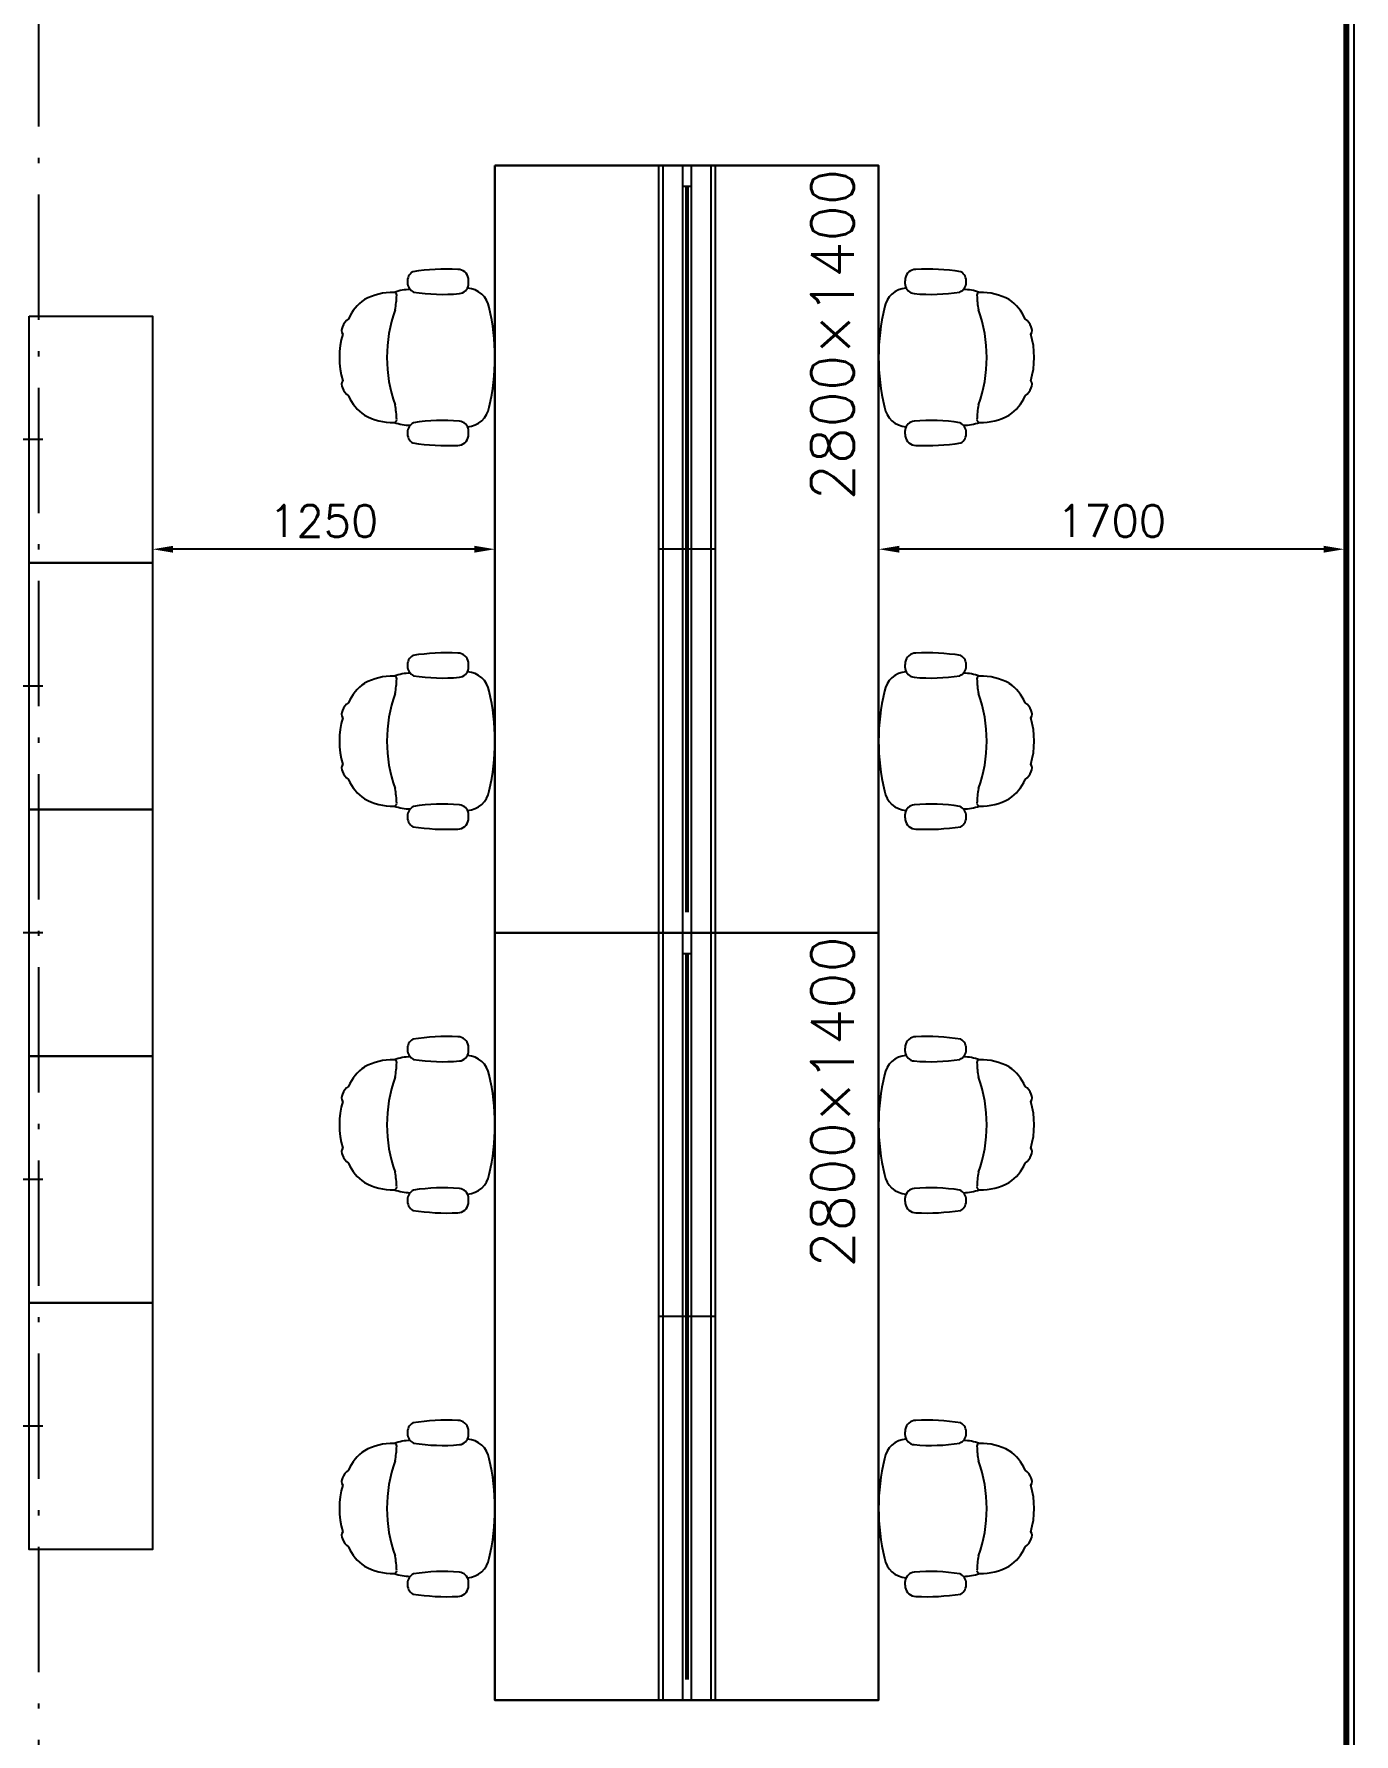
# Model space of a CAD drawing. Extents: x -120222 to -41942, y -19134 to 30932.
# Drawn here: x -78505 to -73687, y -6468 to -265 of the extents above; entities that cross this region are included whole.
import ezdxf
from ezdxf.enums import TextEntityAlignment as Align

# ---------------------------------------------------------------- set-up
doc = ezdxf.new("R2010")
doc.units = 0
doc.header["$LTSCALE"] = 150
doc.header["$MEASUREMENT"] = 0
doc.header["$PDMODE"] = 1
doc.header["$PDSIZE"] = -2
doc.linetypes.add('ISO-10______', pattern=[4.699, 3.048, -0.762, 0.127, -0.762])
doc.layers.get('0').update_dxf_attribs({"linetype": 'CONTINUOUS'})
doc.layers.get('DEFPOINTS').update_dxf_attribs({"linetype": 'CONTINUOUS'})
for name, color, linetype in [('____-569', 7, 'CONTINUOUS'), ('_____', 7, 'CONTINUOUS'), ('________', 7, 'CONTINUOUS'), ('____B', 7, 'CONTINUOUS')]:
    doc.layers.add(name, color=color, linetype=linetype)
doc.styles.get("Standard").update_dxf_attribs({"font": 'txt', "bigfont": 'BIGFONT.SHX'})
doc.dimstyles.new('KOYATSU', dxfattribs={"dimtxt": 116.375326, "dimasz": 75.111694, "dimexe": 0, "dimexo": 225, "dimgap": 45, "dimtad": 1, "dimdec": 1, "dimdsep": 46, "dimtxsty": 'Standard', "dimcen": 0, "dimadec": 0, "dimazin": 0, "dimtfac": 1, "dimtdec": 1, "dimtix": 1, "dimtmove": 2, "dimatfit": 3, "dimfxl": 1, "dimtolj": 1, "dimarcsym": 0})

# ---------------------------------------------------------------- blocks, each defined once
blk = doc.blocks.new('____-337')
at = {"color": 1, "linetype": 'Continuous'}
for centre, radius, start, end in [((-81684.1, -7119), 77.3, 170.39437, 187.74794), ((-81724, -7124.4), 37, 187.74794, 264.78722), ((-81720.9, -7112.7), 40, 91.04948, 170.39437), ((-81683.9, -7899.4), 827.5, 81.23911, 92.60871), ((-81576.8, -7120.3), 38.7, 294.76663, 0.27969), ((-81577.4, -7115.9), 39.5, 353.93708, 60.40874), ((-81751.5, -7227.5), 86.5, 93.6495, 169.92381), ((-81667, -6499.1), 664.9, 264.78722, 279.20717), ((-81551.2, -7331.7), 185.6, 70.57227, 89.02623), ((-81488.7, -7166.7), 10, 91.05867, 181.37395), ((-81185.7, -7159.4), 313.1, 181.37395, 191.2692), ((-81484.9, -7372.8), 216.2, 61.26649, 91.05867), ((-81467.4, -7313.8), 156.5, 22.49707, 56.47116), ((-81056.5, -7394), 801, 166.89427, 193.10573), ((-81982.7, -7394), 519.7, 340.51375, 19.48625), ((-81360.6, -7305.6), 64.1, 20.84269, 53.85358), ((-81322.1, -7294.8), 24.6, 324.68231, 29.2882), ((-81590.8, -7394), 301, 343.60191, 16.39809), ((-81360.6, -7482.4), 64.1, 306.14642, 339.15731), ((-81322.1, -7493.1), 24.6, 330.7118, 35.31769), ((-81185.7, -7628.5), 313.1, 168.7308, 178.62605), ((-81467.4, -7474.2), 156.5, 303.52884, 337.50293), ((-81751.5, -7560.5), 86.5, 190.07619, 266.3505), ((-81724, -7663.6), 37, 95.21278, 172.25206), ((-81667, -8288.9), 664.9, 80.79283, 95.21278), ((-81488.7, -7621.3), 10, 178.62605, 268.94133), ((-81484.9, -7415.1), 216.2, 268.94133, 298.73351), ((-81684.1, -7669), 77.3, 172.25206, 189.60563), ((-81720.9, -7675.2), 40, 189.60563, 268.95052), ((-81576.8, -7667.7), 38.7, 359.72031, 65.23337), ((-81577.4, -7672), 39.5, 299.59126, 6.06292), ((-81551.2, -7456.2), 185.6, 270.97377, 289.43982), ((-81683.9, -6888.5), 827.5, 267.39129, 278.76089)]:
    blk.add_arc(centre, radius, start, end, dxfattribs=at)
blk = doc.blocks.new('____-338')
at = {"color": 1, "linetype": 'Continuous'}
for centre, radius, start, end in [((-81684.1, -5719), 77.3, 170.39437, 187.74794), ((-81720.9, -5712.7), 40, 91.04948, 170.39437), ((-81683.9, -6499.4), 827.5, 81.23911, 92.60871), ((-81577.4, -5715.9), 39.5, 353.93708, 60.40874), ((-81751.5, -5827.5), 86.5, 93.6495, 169.92381), ((-81724, -5724.4), 37, 187.74794, 264.78722), ((-81667, -5099.1), 664.9, 264.78722, 279.20717), ((-81576.8, -5720.3), 38.7, 294.76663, 0.27969), ((-81551.2, -5931.7), 185.6, 70.57227, 89.02623), ((-81488.7, -5766.7), 10, 91.05867, 181.37395), ((-81185.7, -5759.4), 313.1, 181.37395, 191.2692), ((-81484.9, -5972.8), 216.2, 61.26649, 91.05867), ((-81056.5, -5994), 801, 166.89427, 193.10573), ((-81982.7, -5994), 519.7, 340.51375, 19.48625), ((-81467.4, -5913.8), 156.5, 22.49707, 56.47116), ((-81360.6, -5905.6), 64.1, 20.84269, 53.85358), ((-81322.1, -5894.8), 24.6, 324.68231, 29.2882), ((-81590.8, -5994), 301, 343.60191, 16.39809), ((-81322.1, -6093.1), 24.6, 330.7118, 35.31769), ((-81467.4, -6074.2), 156.5, 303.52884, 337.50293), ((-81360.6, -6082.4), 64.1, 306.14642, 339.15731), ((-81751.5, -6160.5), 86.5, 190.07619, 266.3505), ((-81185.7, -6228.5), 313.1, 168.7308, 178.62605), ((-81684.1, -6269), 77.3, 172.25206, 189.60563), ((-81724, -6263.6), 37, 95.21278, 172.25206), ((-81667, -6888.9), 664.9, 80.79283, 95.21278), ((-81576.8, -6267.7), 38.7, 359.72031, 65.23337), ((-81551.2, -6056.2), 185.6, 270.97377, 289.43982), ((-81488.7, -6221.3), 10, 178.62605, 268.94133), ((-81484.9, -6015.1), 216.2, 268.94133, 298.73351), ((-81720.9, -6275.2), 40, 189.60563, 268.95052), ((-81683.9, -5488.5), 827.5, 267.39129, 278.76089), ((-81577.4, -6272), 39.5, 299.59126, 6.06292)]:
    blk.add_arc(centre, radius, start, end, dxfattribs=at)
blk = doc.blocks.new('____-339')
at = {"color": 1, "linetype": 'Continuous'}
for centre, radius, start, end in [((-83537.7, -5715.9), 39.5, 119.59126, 186.06292), ((-83431.2, -6499.4), 827.5, 87.39129, 98.76089), ((-83394.2, -5712.7), 40, 9.60563, 88.95052), ((-83431, -5719), 77.3, 352.25206, 9.60563), ((-83630.2, -5972.8), 216.2, 88.94133, 118.73351), ((-83626.4, -5766.7), 10, 358.62605, 88.94133), ((-83563.9, -5931.7), 185.6, 90.97377, 109.42773), ((-83929.4, -5759.4), 313.1, 348.7308, 358.62605), ((-83538.3, -5720.3), 38.7, 179.72031, 245.23337), ((-83448.1, -5099.1), 664.9, 260.79283, 275.21278), ((-83391.1, -5724.4), 37, 275.21278, 352.25206), ((-83363.6, -5827.5), 86.5, 10.07619, 86.3505), ((-83647.7, -5913.8), 156.5, 123.52884, 157.50293), ((-83132.4, -5994), 519.7, 160.51375, 199.48625), ((-84058.6, -5994), 801, 346.89427, 13.10573), ((-83793, -5894.8), 24.6, 150.7118, 215.31769), ((-83754.5, -5905.6), 64.1, 126.14642, 159.15731), ((-83524.3, -5994), 301, 163.60191, 196.39809), ((-83793, -6093.1), 24.6, 144.68231, 209.2882), ((-83754.5, -6082.4), 64.1, 200.84269, 233.85358), ((-83647.7, -6074.2), 156.5, 202.49707, 236.47116), ((-83929.4, -6228.5), 313.1, 1.37395, 11.2692), ((-83363.6, -6160.5), 86.5, 273.6495, 349.92381), ((-83630.2, -6015.1), 216.2, 241.26649, 271.05867), ((-83626.4, -6221.3), 10, 271.05867, 1.37395), ((-83563.9, -6056.2), 185.6, 250.56018, 269.02623), ((-83538.3, -6267.7), 38.7, 114.76663, 180.27969), ((-83448.1, -6888.9), 664.9, 84.78722, 99.20717), ((-83391.1, -6263.6), 37, 7.74794, 84.78722), ((-83431, -6269), 77.3, 350.39437, 7.74794), ((-83537.7, -6272), 39.5, 173.93708, 240.40874), ((-83431.2, -5488.5), 827.5, 261.23911, 272.60871), ((-83394.2, -6275.2), 40, 271.04948, 350.39437)]:
    blk.add_arc(centre, radius, start, end, dxfattribs=at)
blk = doc.blocks.new('____-340')
at = {"color": 1, "linetype": 'Continuous'}
for centre, radius, start, end in [((-83537.7, -7115.9), 39.5, 119.59126, 186.06292), ((-83538.3, -7120.3), 38.7, 179.72031, 245.23337), ((-83431.2, -7899.4), 827.5, 87.39129, 98.76089), ((-83394.2, -7112.7), 40, 9.60563, 88.95052), ((-83391.1, -7124.4), 37, 275.21278, 352.25206), ((-83431, -7119), 77.3, 352.25206, 9.60563), ((-83647.7, -7313.8), 156.5, 123.52884, 157.50293), ((-83630.2, -7372.8), 216.2, 88.94133, 118.73351), ((-83626.4, -7166.7), 10, 358.62605, 88.94133), ((-83563.9, -7331.7), 185.6, 90.97377, 109.42773), ((-83929.4, -7159.4), 313.1, 348.7308, 358.62605), ((-83448.1, -6499.1), 664.9, 260.79283, 275.21278), ((-83363.6, -7227.5), 86.5, 10.07619, 86.3505), ((-83754.5, -7305.6), 64.1, 126.14642, 159.15731), ((-83132.4, -7394), 519.7, 160.51375, 199.48625), ((-84058.6, -7394), 801, 346.89427, 13.10573), ((-83524.3, -7394), 301, 163.60191, 196.39809), ((-83793, -7294.8), 24.6, 150.7118, 215.31769), ((-83793, -7493.1), 24.6, 144.68231, 209.2882), ((-83754.5, -7482.4), 64.1, 200.84269, 233.85358), ((-83647.7, -7474.2), 156.5, 202.49707, 236.47116), ((-83929.4, -7628.5), 313.1, 1.37395, 11.2692), ((-83630.2, -7415.1), 216.2, 241.26649, 271.05867), ((-83626.4, -7621.3), 10, 271.05867, 1.37395), ((-83448.1, -8288.9), 664.9, 84.78722, 99.20717), ((-83391.1, -7663.6), 37, 7.74794, 84.78722), ((-83363.6, -7560.5), 86.5, 273.6495, 349.92381), ((-83563.9, -7456.2), 185.6, 250.56018, 269.02623), ((-83537.7, -7672), 39.5, 173.93708, 240.40874), ((-83538.3, -7667.7), 38.7, 114.76663, 180.27969), ((-83394.2, -7675.2), 40, 271.04948, 350.39437), ((-83431, -7669), 77.3, 350.39437, 7.74794), ((-83431.2, -6888.5), 827.5, 261.23911, 272.60871)]:
    blk.add_arc(centre, radius, start, end, dxfattribs=at)
blk = doc.blocks.new('____-341')
at = {"color": 1, "linetype": 'Continuous'}
for p, q in [((-81857.6, -5294), (-83257.6, -5294)), ((-83257.6, -5294), (-83257.6, -8094)), ((-83257.6, -5294), (-81857.6, -5294)), ((-83257.6, -8094), (-83257.6, -5294)), ((-82660.6, -5294), (-82660.6, -8094)), ((-82644.9, -5294), (-82644.9, -8094)), ((-82573.1, -5294), (-82573.1, -8094)), ((-82542.1, -5294), (-82542.1, -8094)), ((-82470.3, -5294), (-82470.3, -8094)), ((-82454.6, -5294), (-82454.6, -8094)), ((-81857.6, -8094), (-81857.6, -5294)), ((-81857.6, -5294), (-81857.6, -8094)), ((-82542.1, -5370), (-82573.1, -5370)), ((-82561.6, -5370), (-82561.6, -8018)), ((-82553.6, -5370), (-82553.6, -8018)), ((-82454.6, -6694), (-82660.6, -6694)), ((-83257.6, -8094), (-81857.6, -8094))]:
    blk.add_line(p, q, dxfattribs=at)
at = {"color": 1, "linetype": 'Continuous', "flags": 128}
blk.add_lwpolyline([(-83257.6, -5294), (-81857.6, -5294), (-81857.6, -8094), (-83257.6, -8094)], close=True, dxfattribs=at)
at = {"color": 1}
for name in ['____-339', '____-338', '____-340', '____-337']:
    blk.add_blockref(name, (0, 0), dxfattribs=at)
blk = doc.blocks.new('____-342')
at = {"color": 1, "linetype": 'Continuous'}
for centre, radius, start, end in [((-81684.1, -9919), 77.3, 170.39437, 187.74794), ((-81720.9, -9912.7), 40, 91.04948, 170.39437), ((-81683.9, -10699.4), 827.5, 81.23911, 92.60871), ((-81576.8, -9920.3), 38.7, 294.76663, 0.27969), ((-81577.4, -9915.9), 39.5, 353.93708, 60.40874), ((-81751.5, -10027.5), 86.5, 93.6495, 169.92381), ((-81724, -9924.4), 37, 187.74794, 264.78722), ((-81667, -9299.1), 664.9, 264.78722, 279.20717), ((-81551.2, -10131.7), 185.6, 70.57227, 89.02623), ((-81488.7, -9966.7), 10, 91.05867, 181.37395), ((-81185.7, -9959.4), 313.1, 181.37395, 191.2692), ((-81484.9, -10172.8), 216.2, 61.26649, 91.05867), ((-81467.4, -10113.8), 156.5, 22.49707, 56.47116), ((-81056.5, -10194), 801, 166.89427, 193.10573), ((-81982.7, -10194), 519.7, 340.51375, 19.48625), ((-81360.6, -10105.6), 64.1, 20.84269, 53.85358), ((-81322.1, -10094.8), 24.6, 324.68231, 29.2882), ((-81590.8, -10194), 301, 343.60191, 16.39809), ((-81322.1, -10293.1), 24.6, 330.7118, 35.31769), ((-81467.4, -10274.2), 156.5, 303.52884, 337.50293), ((-81360.6, -10282.4), 64.1, 306.14642, 339.15731), ((-81751.5, -10360.5), 86.5, 190.07619, 266.3505), ((-81185.7, -10428.5), 313.1, 168.7308, 178.62605), ((-81488.7, -10421.3), 10, 178.62605, 268.94133), ((-81484.9, -10215.1), 216.2, 268.94133, 298.73351), ((-81684.1, -10469), 77.3, 172.25206, 189.60563), ((-81724, -10463.6), 37, 95.21278, 172.25206), ((-81720.9, -10475.2), 40, 189.60563, 268.95052), ((-81667, -11088.9), 664.9, 80.79283, 95.21278), ((-81576.8, -10467.7), 38.7, 359.72031, 65.23337), ((-81577.4, -10472), 39.5, 299.59126, 6.06292), ((-81551.2, -10256.2), 185.6, 270.97377, 289.43982), ((-81683.9, -9688.5), 827.5, 267.39129, 278.76089)]:
    blk.add_arc(centre, radius, start, end, dxfattribs=at)
blk = doc.blocks.new('____-343')
at = {"color": 1, "linetype": 'Continuous'}
for centre, radius, start, end in [((-81720.9, -8512.7), 40, 91.04948, 170.39437), ((-81683.9, -9299.4), 827.5, 81.23911, 92.60871), ((-81577.4, -8515.9), 39.5, 353.93708, 60.40874), ((-81751.5, -8627.5), 86.5, 93.6495, 169.92381), ((-81684.1, -8519), 77.3, 170.39437, 187.74794), ((-81724, -8524.4), 37, 187.74794, 264.78722), ((-81667, -7899.1), 664.9, 264.78722, 279.20717), ((-81576.8, -8520.3), 38.7, 294.76663, 0.27969), ((-81551.2, -8731.7), 185.6, 70.57227, 89.02623), ((-81488.7, -8566.7), 10, 91.05867, 181.37395), ((-81484.9, -8772.8), 216.2, 61.26649, 91.05867), ((-81056.5, -8794), 801, 166.89427, 193.10573), ((-81185.7, -8559.4), 313.1, 181.37395, 191.2692), ((-81982.7, -8794), 519.7, 340.51375, 19.48625), ((-81467.4, -8713.8), 156.5, 22.49707, 56.47116), ((-81360.6, -8705.6), 64.1, 20.84269, 53.85358), ((-81322.1, -8694.8), 24.6, 324.68231, 29.2882), ((-81590.8, -8794), 301, 343.60191, 16.39809), ((-81360.6, -8882.4), 64.1, 306.14642, 339.15731), ((-81322.1, -8893.1), 24.6, 330.7118, 35.31769), ((-81751.5, -8960.5), 86.5, 190.07619, 266.3505), ((-81185.7, -9028.5), 313.1, 168.7308, 178.62605), ((-81467.4, -8874.2), 156.5, 303.52884, 337.50293), ((-81724, -9063.6), 37, 95.21278, 172.25206), ((-81667, -9688.9), 664.9, 80.79283, 95.21278), ((-81576.8, -9067.7), 38.7, 359.72031, 65.23337), ((-81551.2, -8856.2), 185.6, 270.97377, 289.43982), ((-81488.7, -9021.3), 10, 178.62605, 268.94133), ((-81484.9, -8815.1), 216.2, 268.94133, 298.73351), ((-81684.1, -9069), 77.3, 172.25206, 189.60563), ((-81720.9, -9075.2), 40, 189.60563, 268.95052), ((-81683.9, -8288.5), 827.5, 267.39129, 278.76089), ((-81577.4, -9072), 39.5, 299.59126, 6.06292)]:
    blk.add_arc(centre, radius, start, end, dxfattribs=at)
blk = doc.blocks.new('____-344')
at = {"color": 1, "linetype": 'Continuous'}
for centre, radius, start, end in [((-83537.7, -8515.9), 39.5, 119.59126, 186.06292), ((-83431.2, -9299.4), 827.5, 87.39129, 98.76089), ((-83394.2, -8512.7), 40, 9.60563, 88.95052), ((-83630.2, -8772.8), 216.2, 88.94133, 118.73351), ((-83626.4, -8566.7), 10, 358.62605, 88.94133), ((-83563.9, -8731.7), 185.6, 90.97377, 109.42773), ((-83538.3, -8520.3), 38.7, 179.72031, 245.23337), ((-83448.1, -7899.1), 664.9, 260.79283, 275.21278), ((-83391.1, -8524.4), 37, 275.21278, 352.25206), ((-83363.6, -8627.5), 86.5, 10.07619, 86.3505), ((-83431, -8519), 77.3, 352.25206, 9.60563), ((-83647.7, -8713.8), 156.5, 123.52884, 157.50293), ((-83132.4, -8794), 519.7, 160.51375, 199.48625), ((-83929.4, -8559.4), 313.1, 348.7308, 358.62605), ((-84058.6, -8794), 801, 346.89427, 13.10573), ((-83793, -8694.8), 24.6, 150.7118, 215.31769), ((-83754.5, -8705.6), 64.1, 126.14642, 159.15731), ((-83524.3, -8794), 301, 163.60191, 196.39809), ((-83793, -8893.1), 24.6, 144.68231, 209.2882), ((-83754.5, -8882.4), 64.1, 200.84269, 233.85358), ((-83647.7, -8874.2), 156.5, 202.49707, 236.47116), ((-83929.4, -9028.5), 313.1, 1.37395, 11.2692), ((-83363.6, -8960.5), 86.5, 273.6495, 349.92381), ((-83630.2, -8815.1), 216.2, 241.26649, 271.05867), ((-83626.4, -9021.3), 10, 271.05867, 1.37395), ((-83563.9, -8856.2), 185.6, 250.56018, 269.02623), ((-83538.3, -9067.7), 38.7, 114.76663, 180.27969), ((-83448.1, -9688.9), 664.9, 84.78722, 99.20717), ((-83391.1, -9063.6), 37, 7.74794, 84.78722), ((-83537.7, -9072), 39.5, 173.93708, 240.40874), ((-83431.2, -8288.5), 827.5, 261.23911, 272.60871), ((-83394.2, -9075.2), 40, 271.04948, 350.39437), ((-83431, -9069), 77.3, 350.39437, 7.74794)]:
    blk.add_arc(centre, radius, start, end, dxfattribs=at)
blk = doc.blocks.new('____-345')
at = {"color": 1, "linetype": 'Continuous'}
for centre, radius, start, end in [((-83537.7, -9915.9), 39.5, 119.59126, 186.06292), ((-83538.3, -9920.3), 38.7, 179.72031, 245.23337), ((-83431.2, -10699.4), 827.5, 87.39129, 98.76089), ((-83394.2, -9912.7), 40, 9.60563, 88.95052), ((-83431, -9919), 77.3, 352.25206, 9.60563), ((-83647.7, -10113.8), 156.5, 123.52884, 157.50293), ((-83630.2, -10172.8), 216.2, 88.94133, 118.73351), ((-83626.4, -9966.7), 10, 358.62605, 88.94133), ((-83563.9, -10131.7), 185.6, 90.97377, 109.42773), ((-83929.4, -9959.4), 313.1, 348.7308, 358.62605), ((-83448.1, -9299.1), 664.9, 260.79283, 275.21278), ((-83391.1, -9924.4), 37, 275.21278, 352.25206), ((-83363.6, -10027.5), 86.5, 10.07619, 86.3505), ((-83132.4, -10194), 519.7, 160.51375, 199.48625), ((-84058.6, -10194), 801, 346.89427, 13.10573), ((-83524.3, -10194), 301, 163.60191, 196.39809), ((-83793, -10094.8), 24.6, 150.7118, 215.31769), ((-83754.5, -10105.6), 64.1, 126.14642, 159.15731), ((-83793, -10293.1), 24.6, 144.68231, 209.2882), ((-83754.5, -10282.4), 64.1, 200.84269, 233.85358), ((-83647.7, -10274.2), 156.5, 202.49707, 236.47116), ((-83630.2, -10215.1), 216.2, 241.26649, 271.05867), ((-83626.4, -10421.3), 10, 271.05867, 1.37395), ((-83929.4, -10428.5), 313.1, 1.37395, 11.2692), ((-83363.6, -10360.5), 86.5, 273.6495, 349.92381), ((-83563.9, -10256.2), 185.6, 250.56018, 269.02623), ((-83537.7, -10472), 39.5, 173.93708, 240.40874), ((-83538.3, -10467.7), 38.7, 114.76663, 180.27969), ((-83448.1, -11088.9), 664.9, 84.78722, 99.20717), ((-83394.2, -10475.2), 40, 271.04948, 350.39437), ((-83391.1, -10463.6), 37, 7.74794, 84.78722), ((-83431, -10469), 77.3, 350.39437, 7.74794), ((-83431.2, -9688.5), 827.5, 261.23911, 272.60871)]:
    blk.add_arc(centre, radius, start, end, dxfattribs=at)
blk = doc.blocks.new('____-346')
at = {"color": 1, "linetype": 'Continuous'}
for p, q in [((-81857.6, -8094), (-83257.6, -8094)), ((-83257.6, -8094), (-83257.6, -10894)), ((-83257.6, -8094), (-81857.6, -8094)), ((-83257.6, -10894), (-83257.6, -8094)), ((-82660.6, -8094), (-82660.6, -10894)), ((-82644.9, -8094), (-82644.9, -10894)), ((-82573.1, -8094), (-82573.1, -10894)), ((-82542.1, -8094), (-82542.1, -10894)), ((-82470.3, -8094), (-82470.3, -10894)), ((-82454.6, -8094), (-82454.6, -10894)), ((-81857.6, -10894), (-81857.6, -8094)), ((-81857.6, -8094), (-81857.6, -10894)), ((-82542.1, -8170), (-82573.1, -8170)), ((-82561.6, -8170), (-82561.6, -10818)), ((-82553.6, -8170), (-82553.6, -10818)), ((-82454.6, -9494), (-82660.6, -9494)), ((-83257.6, -10894), (-81857.6, -10894))]:
    blk.add_line(p, q, dxfattribs=at)
at = {"color": 1, "linetype": 'Continuous', "flags": 128}
blk.add_lwpolyline([(-83257.6, -8094), (-81857.6, -8094), (-81857.6, -10894), (-83257.6, -10894)], close=True, dxfattribs=at)
at = {"color": 1}
for name in ['____-344', '____-343', '____-345', '____-342']:
    blk.add_blockref(name, (0, 0), dxfattribs=at)
blk = doc.blocks.new('____-405')
at = {"color": 1}
for name in ['____-341', '____-346']:
    blk.add_blockref(name, (0, 0), dxfattribs=at)
blk = doc.blocks.new('____-464')
at = {"color": 1, "linetype": 'Continuous'}
blk.add_line((-84907.6, -6294), (-85007.6, -6294), dxfattribs=at)
at = {"color": 1, "linetype": 'Continuous', "flags": 128}
blk.add_lwpolyline([(-84957.6, -5844), (-84507.6, -5844), (-84507.6, -6744), (-84957.6, -6744)], close=True, dxfattribs=at)
blk = doc.blocks.new('____-465')
at = {"color": 1, "linetype": 'Continuous'}
blk.add_line((-84907.6, -7194), (-85007.6, -7194), dxfattribs=at)
at = {"color": 1, "linetype": 'Continuous', "flags": 128}
blk.add_lwpolyline([(-84957.6, -6744), (-84507.6, -6744), (-84507.6, -7644), (-84957.6, -7644)], close=True, dxfattribs=at)
blk = doc.blocks.new('____-466')
at = {"color": 1, "linetype": 'Continuous'}
blk.add_line((-84907.6, -8094), (-85007.6, -8094), dxfattribs=at)
at = {"color": 1, "linetype": 'Continuous', "flags": 128}
blk.add_lwpolyline([(-84957.6, -7644), (-84507.6, -7644), (-84507.6, -8544), (-84957.6, -8544)], close=True, dxfattribs=at)
blk = doc.blocks.new('____-467')
at = {"color": 1, "linetype": 'Continuous'}
blk.add_line((-84907.6, -8994), (-85007.6, -8994), dxfattribs=at)
at = {"color": 1, "linetype": 'Continuous', "flags": 128}
blk.add_lwpolyline([(-84957.6, -8544), (-84507.6, -8544), (-84507.6, -9444), (-84957.6, -9444)], close=True, dxfattribs=at)
blk = doc.blocks.new('____-468')
at = {"color": 1, "linetype": 'Continuous'}
blk.add_line((-84907.6, -9894), (-85007.6, -9894), dxfattribs=at)
at = {"color": 1, "linetype": 'Continuous', "flags": 128}
blk.add_lwpolyline([(-84957.6, -9444), (-84507.6, -9444), (-84507.6, -10344), (-84957.6, -10344)], close=True, dxfattribs=at)
blk = doc.blocks.new('____-469')
at = {"color": 1}
for name in ['____-464', '____-465', '____-466', '____-467', '____-468']:
    blk.add_blockref(name, (0, 0), dxfattribs=at)
blk = doc.blocks.new('____-516')
at = {"color": 1, "linetype": 'Continuous'}
for p, q in [((-80122.6, -2570), (-80122.6, -12289)), ((-80157.6, -12289), (-80157.6, -4015.5)), ((-80155.1, -12269), (-80155.1, -4035.5)), ((-80150.1, -12270), (-80150.1, -4034.5)), ((-80149.3, -4034.5), (-80149.3, -12270)), ((-80144.3, -4035.5), (-80144.3, -12269))]:
    blk.add_line(p, q, dxfattribs=at)
blk = doc.blocks.new('*D550')
at = {"layer": '________', "color": 0, "linetype": 'Continuous', "lineweight": -2, "transparency": 16777216}
for p, q in [((-76822.5, -970.3), (-76822.5, -2145.3)), ((-78072.5, -1520.3), (-78072.5, -2145.3)), ((-76897.6, -2145.3), (-77997.3, -2145.3))]:
    blk.add_line(p, q, dxfattribs=at)
at = {"layer": '________', "color": 0, "linetype": 'Continuous', "transparency": 16777216}
for points in [[(-77997.3, -2132.8), (-77997.3, -2157.8), (-78072.5, -2145.3)], [(-76897.6, -2132.8), (-76897.6, -2157.8), (-76822.5, -2145.3)]]:
    blk.add_solid(points, dxfattribs=at)
at = {"layer": 'DEFPOINTS', "color": 0, "linetype": 'Continuous', "transparency": 16777216}
for p in [(-76822.5, -745.3), (-78072.5, -1295.3), (-78072.5, -2145.3)]:
    blk.add_point(p, dxfattribs=at)
at = {"layer": '________', "color": 0, "linetype": 'Continuous', "transparency": 16777216, "insert": (-77447.5, -2042.1), "char_height": 116.38, "attachment_point": 5}
blk.add_mtext('\\A1;1250', dxfattribs=at)
blk = doc.blocks.new('*D551')
at = {"layer": '________', "color": 0, "linetype": 'Continuous', "lineweight": -2, "transparency": 16777216}
for p, q in [((-75422.5, -970.3), (-75422.5, -2145.3)), ((-73722.5, -970.3), (-73722.5, -2145.3)), ((-73797.6, -2145.3), (-75347.3, -2145.3))]:
    blk.add_line(p, q, dxfattribs=at)
at = {"layer": '________', "color": 0, "linetype": 'Continuous', "transparency": 16777216}
for points in [[(-75347.3, -2132.8), (-75347.3, -2157.8), (-75422.5, -2145.3)], [(-73797.6, -2132.8), (-73797.6, -2157.8), (-73722.5, -2145.3)]]:
    blk.add_solid(points, dxfattribs=at)
at = {"layer": 'DEFPOINTS', "color": 0, "linetype": 'Continuous', "transparency": 16777216}
for p in [(-75422.5, -745.3), (-73722.5, -745.3), (-75422.5, -2145.3)]:
    blk.add_point(p, dxfattribs=at)
at = {"layer": '________', "color": 0, "linetype": 'Continuous', "transparency": 16777216, "insert": (-74572.5, -2042.1), "char_height": 116.38, "attachment_point": 5}
blk.add_mtext('\\A1;1700', dxfattribs=at)

msp = doc.modelspace()

# ---------------------------------------------------------------- linework, layer by layer
at = {"layer": '____B', "color": 6, "linetype": 'ISO-10______'}
msp.add_line((-78487.45335, -18224.63715), (-78487.45335, 28821.32986), dxfattribs=at)

# ---------------------------------------------------------------- block references
at = {"layer": '____-569', "color": 0}
msp.add_blockref('____-516', (6435.10495, 4548.69799), dxfattribs=at)
at = {"layer": '_____', "color": 0}
for name in ['____-405', '____-469']:
    msp.add_blockref(name, (6435.10495, 4548.69799), dxfattribs=at)

# ---------------------------------------------------------------- texts
for p in [(-75668.63712, -1967.12072), (-75668.63712, -4767.12072)]:
    msp.add_text('2800×1400', height=155.167101, rotation=90, dxfattribs=at).set_placement(p, align=Align.TOP_LEFT)

# ---------------------------------------------------------------- dimensions: what is measured, and where the dimension line sits
at = {"layer": '________', "color": 0, "linetype": 'Continuous'}
for base, p1, p2, picture, middle in [((-78072.45335, -2145.28316), (-76822.45335, -745.28316), (-78072.45335, -1295.28316), '*D550', (-77447.45335, -2042.0955)), ((-75422.45335, -2145.28316), (-73722.45335, -745.28316), (-75422.45335, -745.28316), '*D551', (-74572.45335, -2042.0955))]:
    dim = msp.add_linear_dim(base=base, p1=p1, p2=p2, dimstyle='KOYATSU', dxfattribs=at)
    dim.commit()
    dim.dimension.update_dxf_attribs({"geometry": picture, "text_midpoint": middle})

doc.saveas('drawing.dxf')
